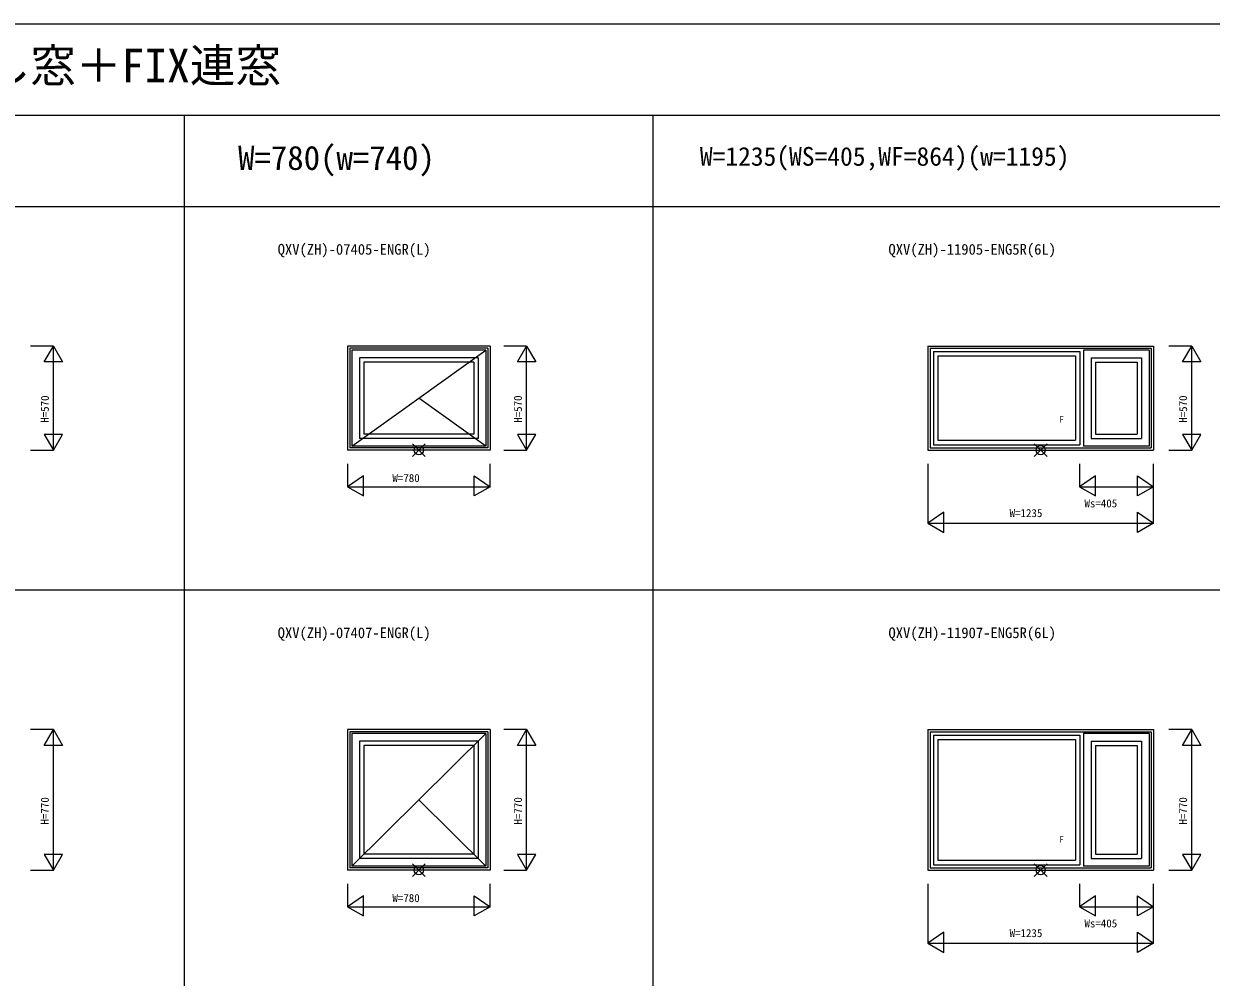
# Model space of a CAD drawing. Units: millimetres, scale not verified. Extents: x -13750 to 13750, y -10000 to 10000.
# Drawn here: x -6431 to 73, y 4779 to 10000 of the extents above; entities that cross this region are included whole.
import ezdxf
from ezdxf.enums import TextEntityAlignment as Align

# ---------------------------------------------------------------- set-up
doc = ezdxf.new("R2010")
doc.units = ezdxf.units.MM
doc.header["$LTSCALE"] = 50
for name, color, linetype in [('0-0_0', 7, 'Continuous'), ('0-1_YKK_A1', 4, 'Continuous'), ('0-4_YKK_F1', 7, 'Continuous'), ('0-6_YKK_N1', 2, 'Continuous')]:
    doc.layers.add(name, color=color, linetype=linetype)
doc.layers.add('0-5_YKK_IN', color=1, linetype='Continuous', lineweight=18)
doc.styles.add('ＭＳ ゴシック', font='')
doc.styles.get('ＭＳ ゴシック').set_extended_font_data('MS Gothic')

msp = doc.modelspace()

# ---------------------------------------------------------------- linework, layer by layer
at = {"layer": '0-1_YKK_A1'}
for p, q in [((-4656.9, 8235), (-4656.9, 7665)), ((-3876.9, 8235), (-4656.9, 8235)), ((-4644.9, 8223), (-4644.9, 7677)), ((-3888.9, 8223), (-4644.9, 8223)), ((-4633.9, 7687), (-3899.9, 8213)), ((-4633.9, 8213), (-4633.9, 7687)), ((-3899.9, 8213), (-4633.9, 8213)), ((-3899.9, 8213), (-3899.9, 7687)), ((-3888.9, 8223), (-3888.9, 7677)), ((-3876.9, 8235), (-3876.9, 7665)), ((-1478.87, 8235), (-1478.87, 7665)), ((-1478.87, 8235), (-243.87, 8235)), ((-1466.87, 8223), (-1466.87, 7677.03)), ((-1466.87, 8223), (-255.87, 8223)), ((-1448.87, 8205), (-1448.87, 7695)), ((-1448.87, 8205), (-645.87, 8205)), ((-645.87, 8205), (-645.87, 7695)), ((-626.87, 8213), (-626.87, 7687)), ((-266.87, 8213), (-626.87, 8213)), ((-266.87, 8213), (-266.87, 7687)), ((-255.87, 8223), (-255.87, 7677.03)), ((-243.87, 8235), (-243.87, 7665)), ((-4591.9, 8171), (-4591.9, 7729)), ((-3941.9, 8171), (-4591.9, 8171)), ((-4567.9, 8147), (-4567.9, 7753)), ((-3965.9, 8147), (-4567.9, 8147)), ((-3965.9, 8147), (-3965.9, 7753)), ((-3941.9, 8171), (-3941.9, 7729)), ((-1424.87, 8181), (-1424.87, 7719)), ((-1424.87, 8181), (-669.87, 8181)), ((-669.87, 8181), (-669.87, 7719)), ((-584.87, 8171), (-584.87, 7729)), ((-584.87, 8171), (-308.87, 8171)), ((-560.87, 8147), (-560.87, 7753)), ((-560.87, 8147), (-332.87, 8147)), ((-332.87, 8147), (-332.87, 7753)), ((-308.87, 8171), (-308.87, 7729)), ((-3899.9, 7687), (-4266.9, 7950)), ((-3965.9, 7753), (-4567.9, 7753)), ((-560.87, 7753), (-332.87, 7753)), ((-3888.9, 7677), (-4644.9, 7677)), ((-3899.9, 7687), (-4633.9, 7687)), ((-3941.9, 7729), (-4591.9, 7729)), ((-1466.87, 7677.03), (-255.87, 7677.03)), ((-1448.87, 7695), (-645.87, 7695)), ((-1424.87, 7719), (-669.87, 7719)), ((-266.87, 7687), (-626.87, 7687)), ((-584.87, 7729), (-308.87, 7729)), ((-3876.9, 7665), (-4656.9, 7665)), ((-1478.87, 7665), (-243.87, 7665)), ((-4656.9, 6135), (-4656.9, 5365)), ((-3876.9, 6135), (-4656.9, 6135)), ((-4644.9, 6123), (-4644.9, 5377)), ((-3888.9, 6123), (-4644.9, 6123)), ((-3888.9, 6123), (-3888.9, 5377)), ((-3876.9, 6135), (-3876.9, 5365)), ((-1478.87, 6135), (-1478.87, 5365)), ((-1478.87, 6135), (-243.87, 6135)), ((-1466.87, 6123), (-1466.87, 5377.03)), ((-1466.87, 6123), (-255.87, 6123)), ((-255.87, 6123), (-255.87, 5377.03)), ((-243.87, 6135), (-243.87, 5365)), ((-4633.9, 5387), (-3899.9, 6113)), ((-4633.9, 6113), (-4633.9, 5387)), ((-3899.9, 6113), (-4633.9, 6113)), ((-4591.9, 6071), (-4591.9, 5429)), ((-3941.9, 6071), (-4591.9, 6071)), ((-3941.9, 6071), (-3941.9, 5429)), ((-3899.9, 6113), (-3899.9, 5387)), ((-1448.87, 6105), (-1448.87, 5395)), ((-1448.87, 6105), (-645.87, 6105)), ((-1424.87, 6081), (-1424.87, 5419)), ((-1424.87, 6081), (-669.87, 6081)), ((-669.87, 6081), (-669.87, 5419)), ((-645.87, 6105), (-645.87, 5395)), ((-626.87, 6113), (-626.87, 5387)), ((-266.87, 6113), (-626.87, 6113)), ((-584.87, 6071), (-584.87, 5429)), ((-584.87, 6071), (-308.87, 6071)), ((-308.87, 6071), (-308.87, 5429)), ((-266.87, 6113), (-266.87, 5387)), ((-4567.9, 6047), (-4567.9, 5453)), ((-3965.9, 6047), (-4567.9, 6047)), ((-3965.9, 6047), (-3965.9, 5453)), ((-560.87, 6047), (-560.87, 5453)), ((-560.87, 6047), (-332.87, 6047)), ((-332.87, 6047), (-332.87, 5453)), ((-3899.9, 5387), (-4266.9, 5750)), ((-3941.9, 5429), (-4591.9, 5429)), ((-3965.9, 5453), (-4567.9, 5453)), ((-1424.87, 5419), (-669.87, 5419)), ((-584.87, 5429), (-308.87, 5429)), ((-560.87, 5453), (-332.87, 5453)), ((-3876.9, 5365), (-4656.9, 5365)), ((-3888.9, 5377), (-4644.9, 5377)), ((-3899.9, 5387), (-4633.9, 5387)), ((-1478.87, 5365), (-243.87, 5365)), ((-1466.87, 5377.03), (-255.87, 5377.03)), ((-1448.87, 5395), (-645.87, 5395)), ((-266.87, 5387), (-626.87, 5387))]:
    msp.add_line(p, q, dxfattribs=at)
at = {"layer": '0-4_YKK_F1'}
for p, q in [((-13750, 10000), (13750, 10000)), ((-13750, 9500), (13250, 9500)), ((-5550.2, -10000), (-5550.2, 9500)), ((-2983.6, -10000), (-2983.6, 9500)), ((-13750, 9000), (13250, 9000)), ((-13750, 6900), (13250, 6900))]:
    msp.add_line(p, q, dxfattribs=at)
at = {"layer": '0-5_YKK_IN'}
for p, q in [((-4302.26, 7629.64), (-4231.54, 7700.36)), ((-4302.26, 7700.36), (-4231.54, 7629.64)), ((-826.01, 7700.36), (-896.72, 7629.64)), ((-826.01, 7629.64), (-896.72, 7700.36)), ((-4302.26, 5329.64), (-4231.54, 5400.36)), ((-4302.26, 5400.36), (-4231.54, 5329.64)), ((-826.01, 5400.36), (-896.72, 5329.64)), ((-826.01, 5329.64), (-896.72, 5400.36))]:
    msp.add_line(p, q, dxfattribs=at)
for centre in [(-4266.9, 7665), (-861.37, 7665), (-4266.9, 5365), (-861.37, 5365)]:
    msp.add_circle(centre, 25, dxfattribs=at)
at = {"layer": '0-6_YKK_N1'}
for p, q in [((-6268.5, 8235), (-6393.5, 8235)), ((-6318.5, 8148.4), (-6268.5, 8235)), ((-6268.5, 7665), (-6268.5, 8235)), ((-6268.5, 8235), (-6218.5, 8148.4)), ((-3676.9, 8235), (-3801.9, 8235)), ((-3726.9, 8148.4), (-3676.9, 8235)), ((-3676.9, 7665), (-3676.9, 8235)), ((-3676.9, 8235), (-3626.9, 8148.4)), ((-33.87, 8235), (-158.87, 8235)), ((-83.87, 8148.4), (-33.87, 8235)), ((-33.87, 7665), (-33.87, 8235)), ((-33.87, 8235), (16.13, 8148.4)), ((-6218.5, 8148.4), (-6318.5, 8148.4)), ((-3626.9, 8148.4), (-3726.9, 8148.4)), ((16.13, 8148.4), (-83.87, 8148.4)), ((-6318.5, 7751.6), (-6268.5, 7665)), ((-6218.5, 7751.6), (-6318.5, 7751.6)), ((-6268.5, 7665), (-6218.5, 7751.6)), ((-3726.9, 7751.6), (-3676.9, 7665)), ((-3626.9, 7751.6), (-3726.9, 7751.6)), ((-3676.9, 7665), (-3626.9, 7751.6)), ((-6393.5, 7665), (-6268.5, 7665)), ((-3801.9, 7665), (-3676.9, 7665)), ((-158.87, 7665), (-33.87, 7665)), ((-4656.9, 7590), (-4656.9, 7465)), ((-3876.9, 7465), (-3876.9, 7590)), ((-1478.87, 7590), (-1478.87, 7265)), ((-648.87, 7590), (-648.87, 7465)), ((-243.87, 7265), (-243.87, 7590)), ((-4569.67, 7524.64), (-4656.9, 7465)), ((-4569.67, 7424.64), (-4569.67, 7524.64)), ((-561.64, 7524.64), (-648.87, 7465)), ((-561.64, 7424.64), (-561.64, 7524.64)), ((-331.1, 7524.64), (-243.87, 7465)), ((-331.1, 7424.64), (-331.1, 7524.64)), ((-4656.9, 7465), (-3876.9, 7465)), ((-4656.9, 7465), (-4569.67, 7414.64)), ((-4569.67, 7414.64), (-4569.67, 7424.64)), ((-3876.9, 7465), (-3964.13, 7414.64)), ((-3964.13, 7414.64), (-3964.13, 7424.64)), ((-648.87, 7465), (-243.87, 7465)), ((-331.1, 7324.64), (-243.87, 7265)), ((-331.1, 7224.64), (-331.1, 7324.64)), ((-1478.87, 7265), (-243.87, 7265)), ((-1478.87, 7265), (-1391.64, 7214.64)), ((-1391.64, 7214.64), (-1391.64, 7224.64)), ((-6268.5, 6135), (-6393.5, 6135)), ((-6318.5, 6048.4), (-6268.5, 6135)), ((-6268.5, 5365), (-6268.5, 6135)), ((-6268.5, 6135), (-6218.5, 6048.4)), ((-3676.9, 6135), (-3801.9, 6135)), ((-3726.9, 6048.4), (-3676.9, 6135)), ((-3676.9, 5365), (-3676.9, 6135)), ((-3676.9, 6135), (-3626.9, 6048.4)), ((-33.87, 6135), (-158.87, 6135)), ((-83.87, 6048.4), (-33.87, 6135)), ((-33.87, 5365), (-33.87, 6135)), ((-33.87, 6135), (16.13, 6048.4)), ((-6218.5, 6048.4), (-6318.5, 6048.4)), ((-3626.9, 6048.4), (-3726.9, 6048.4)), ((16.13, 6048.4), (-83.87, 6048.4)), ((-6318.5, 5451.6), (-6268.5, 5365)), ((-6218.5, 5451.6), (-6318.5, 5451.6)), ((-6268.5, 5365), (-6218.5, 5451.6)), ((-3726.9, 5451.6), (-3676.9, 5365)), ((-3626.9, 5451.6), (-3726.9, 5451.6)), ((-3676.9, 5365), (-3626.9, 5451.6)), ((-6393.5, 5365), (-6268.5, 5365)), ((-3801.9, 5365), (-3676.9, 5365)), ((-158.87, 5365), (-33.87, 5365)), ((-4656.9, 5290), (-4656.9, 5165)), ((-3876.9, 5165), (-3876.9, 5290)), ((-1478.87, 5290), (-1478.87, 4965)), ((-648.87, 5290), (-648.87, 5165)), ((-243.87, 4965), (-243.87, 5290)), ((-4569.67, 5224.64), (-4656.9, 5165)), ((-4569.67, 5124.64), (-4569.67, 5224.64)), ((-561.64, 5224.64), (-648.87, 5165)), ((-561.64, 5124.64), (-561.64, 5224.64)), ((-331.1, 5224.64), (-243.87, 5165)), ((-331.1, 5124.64), (-331.1, 5224.64)), ((-4656.9, 5165), (-3876.9, 5165)), ((-4656.9, 5165), (-4569.67, 5114.64)), ((-3876.9, 5165), (-3964.13, 5114.64)), ((-648.87, 5165), (-243.87, 5165)), ((-4569.67, 5114.64), (-4569.67, 5124.64)), ((-3964.13, 5114.64), (-3964.13, 5124.64)), ((-331.1, 5024.64), (-243.87, 4965)), ((-331.1, 4924.64), (-331.1, 5024.64)), ((-1478.87, 4965), (-243.87, 4965)), ((-1478.87, 4965), (-1391.64, 4914.64)), ((-1391.64, 4914.64), (-1391.64, 4924.64))]:
    msp.add_line(p, q, dxfattribs=at)
for points in [[(-33.87, 7665), (16.13, 7751.6), (-83.87, 7751.6)], [(-33.87, 5365), (16.13, 5451.6), (-83.87, 5451.6)]]:
    msp.add_lwpolyline(points, close=True, dxfattribs=at)
for points in [[(-3964.13, 7424.64), (-3964.13, 7524.64), (-3876.9, 7465)], [(-648.87, 7465), (-561.64, 7414.64), (-561.64, 7424.64)], [(-243.87, 7465), (-331.1, 7414.64), (-331.1, 7424.64)], [(-1391.64, 7224.64), (-1391.64, 7324.64), (-1478.87, 7265)], [(-243.87, 7265), (-331.1, 7214.64), (-331.1, 7224.64)], [(-3964.13, 5124.64), (-3964.13, 5224.64), (-3876.9, 5165)], [(-648.87, 5165), (-561.64, 5114.64), (-561.64, 5124.64)], [(-243.87, 5165), (-331.1, 5114.64), (-331.1, 5124.64)], [(-1391.64, 4924.64), (-1391.64, 5024.64), (-1478.87, 4965)], [(-243.87, 4965), (-331.1, 4914.64), (-331.1, 4924.64)]]:
    msp.add_lwpolyline(points, dxfattribs=at)

# ---------------------------------------------------------------- texts
at = {"layer": '0-0_0', "style": 'ＭＳ ゴシック'}
for s, height, p in [('QXVPMZ01  プラマード Z たてすべり出し窓／たてすべり出し窓＋FIX連窓 ', 183.3, (-13267, 9625)), ('QXV(ZH)-07405-ENGR(L)', 58.65, (-5040.23, 8718)), ('QXV(ZH)-11905-ENG5R(6L)', 58.65, (-1694.83, 8718)), ('QXV(ZH)-07407-ENGR(L)', 58.65, (-5040.23, 6618)), ('QXV(ZH)-11907-ENG5R(6L)', 58.65, (-1694.83, 6618))]:
    msp.add_text(s, height=height, dxfattribs=at).set_placement(p, align=Align.BOTTOM_LEFT)
at = {"layer": '0-0_0', "color": 3, "style": 'ＭＳ ゴシック'}
for s, height, p in [('W=780(w=740)', 132, (-5256.9, 9160)), ('W=1235(WS=405,WF=864)(w=1195)', 102.6, (-2727.67, 9191.67))]:
    msp.add_text(s, height=height, dxfattribs=at).set_placement(p, align=Align.BOTTOM_LEFT)
at = {"layer": '0-1_YKK_A1', "style": 'ＭＳ ゴシック'}
for p in [(-758.89, 7805), (-758.89, 5505)]:
    msp.add_text('F', height=36.66, dxfattribs=at).set_placement(p, align=Align.BOTTOM_LEFT)
at = {"layer": '0-6_YKK_N1', "style": 'ＭＳ ゴシック'}
for s, p in [('H=570', (-6280.5, 7815)), ('H=570', (-3688.9, 7815)), ('H=570', (-45.87, 7815)), ('H=770', (-6280.5, 5615)), ('H=770', (-3688.9, 5615)), ('H=770', (-45.87, 5615))]:
    msp.add_text(s, height=43.99, rotation=90, dxfattribs=at).set_placement(p, align=Align.BOTTOM_LEFT)
for s, p in [('W=780', (-4411.9, 7477)), ('Ws=405', (-621.37, 7338.41)), ('W=1235', (-1031.37, 7285.22)), ('W=780', (-4411.9, 5177)), ('Ws=405', (-621.37, 5038.41)), ('W=1235', (-1031.37, 4985.22))]:
    msp.add_text(s, height=43.99, dxfattribs=at).set_placement(p, align=Align.BOTTOM_LEFT)

doc.saveas('drawing.dxf')
